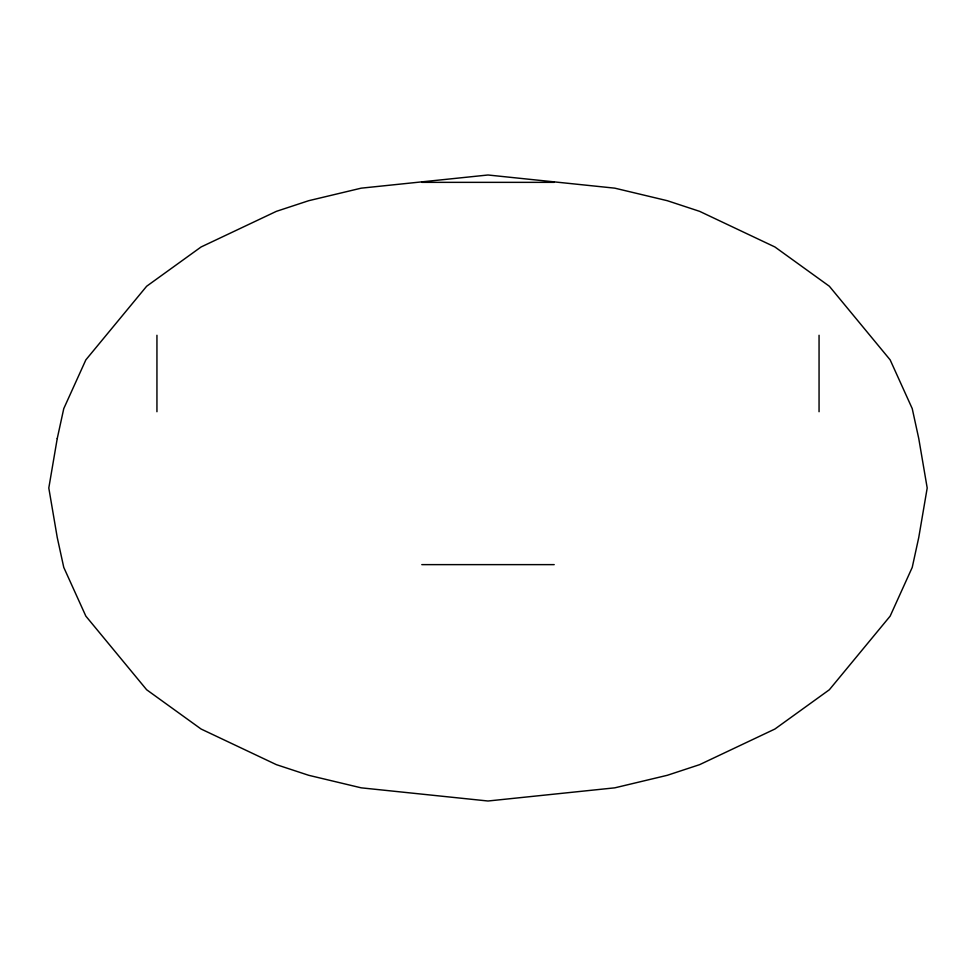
<?xml version="1.0" encoding="UTF-8"?>
<svg xmlns="http://www.w3.org/2000/svg" width="976" height="976" viewBox="0 0 976 976"><rect width="100%" height="100%" fill="white"/><g stroke="black" fill="none" stroke-linecap="round" stroke-linejoin="round"><path stroke-width="1.46" d="M421.791 182.353L554.209 182.353M421.791 564.628L554.209 564.628M819.059 335.268L819.059 411.726M156.941 335.268L156.941 411.726M57.242 438.529L48.8 488L57.242 537.471L63.769 567.398L85.839 616.112L146.644 689.751L201.08 729.023L276.367 764.647L308.697 775.298L361.218 787.839L488 801.003L614.782 787.839L667.303 775.298L699.633 764.647L774.92 729.023L829.356 689.751L890.161 616.112L912.231 567.398L918.758 537.471L927.2 488L918.758 438.529L912.231 408.602L890.161 359.888L829.356 286.249L774.92 246.977L699.633 211.353L667.303 200.702L614.782 188.161L488 174.997L361.218 188.161L308.697 200.702L276.367 211.353L201.08 246.977L146.644 286.249L85.839 359.888L63.769 408.602L57.242 438.529"/></g></svg>
